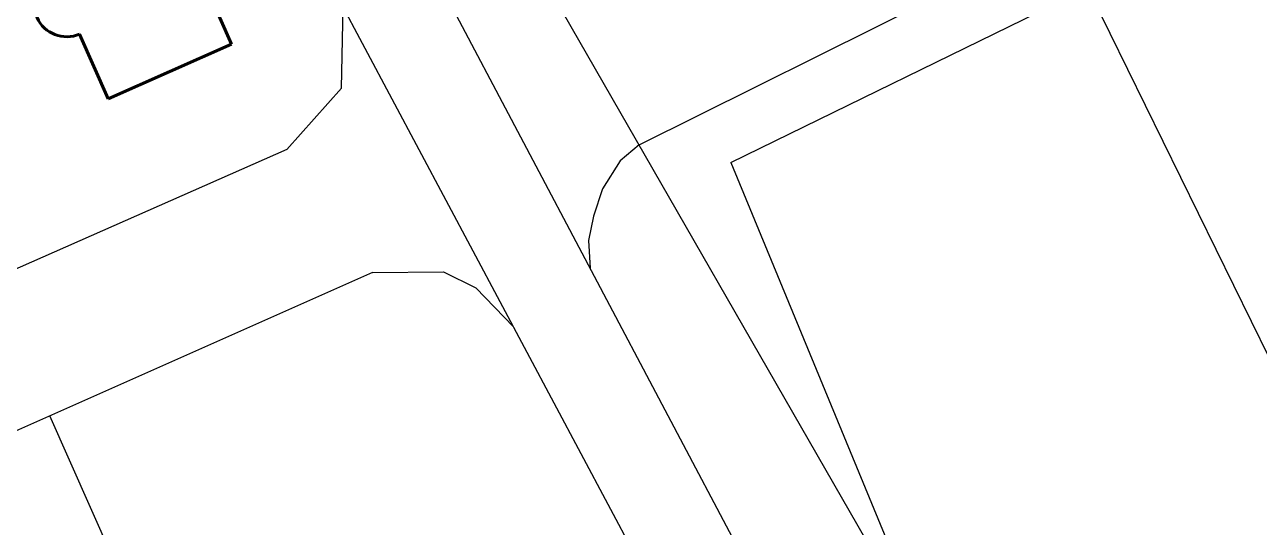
# Model space of a CAD drawing. Header units: millimetres. Extents: x 1754 to 2064, y 960 to 1845.
# Drawn here: x 1881 to 1943.4, y 1037.9 to 1063.3 of the extents above; entities that cross this region are included whole.
import ezdxf

# ---------------------------------------------------------------- set-up
doc = ezdxf.new("R2010")
doc.units = ezdxf.units.MM
doc.layers.add('A_katastralni mapa', color=7, linetype='Continuous')
picture_1 = doc.add_image_def('image1.jpg', size_in_pixel=(880, 658))

msp = doc.modelspace()

# ---------------------------------------------------------------- linework, layer by layer
at = {"layer": 'A_katastralni mapa'}
for p, q in [((1912.072, 1057.26), (2040.239, 1120.983)), ((1890.027, 1088.044), (1947.975, 978.405)), ((1897.252, 1083.051), (1927.22, 1030.9)), ((1916.72, 1056.372), (1970.485, 1082.718)), ((1888.515, 1080.347), (1942.819, 978.438)), ((1961.23, 1011.179), (1934.754, 1065.209)), ((1897.038, 1060.122), (1897.109, 1064.218)), ((1894.272, 1057.026), (1897.038, 1060.122)), ((1894.272, 1057.026), (1807.425, 1018.688)), ((1912.072, 1057.26), (1911.121, 1056.459)), ((1911.121, 1056.459), (1910.222, 1055.036)), ((1916.72, 1056.372), (1927.22, 1030.9)), ((1910.222, 1055.036), (1909.773, 1053.65)), ((1909.773, 1053.65), (1909.514, 1052.431)), ((1909.514, 1052.431), (1909.596, 1051.019)), ((1898.601, 1050.799), (1810.923, 1011.904)), ((1898.601, 1050.799), (1902.181, 1050.836)), ((1902.181, 1050.836), (1903.821, 1050.035)), ((1903.821, 1050.035), (1905.723, 1048.054)), ((1898.385, 1007.262), (1882.283, 1043.56))]:
    msp.add_line(p, q, dxfattribs=at)
at = {"layer": 'A_katastralni mapa', "color": 1, "lineweight": 60}
for p, q in [((1887.27, 1071.868), (1891.475, 1062.343)), ((1883.787, 1062.861), (1885.232, 1059.587)), ((1885.232, 1059.587), (1891.475, 1062.343))]:
    msp.add_line(p, q, dxfattribs=at)
msp.add_arc((1883.13, 1064.35), 1.627, 113.81901, 293.81901, dxfattribs=at)

# ---------------------------------------------------------------- pictures from other files: only their frames are drawn
at = {"layer": 'A_katastralni mapa'}
image = msp.add_image(picture_1, insert=(1753.89, 959.669), size_in_units=(310.444, 232.128), dxfattribs=at)
image.dxf.flags = 7

doc.saveas('drawing.dxf')
